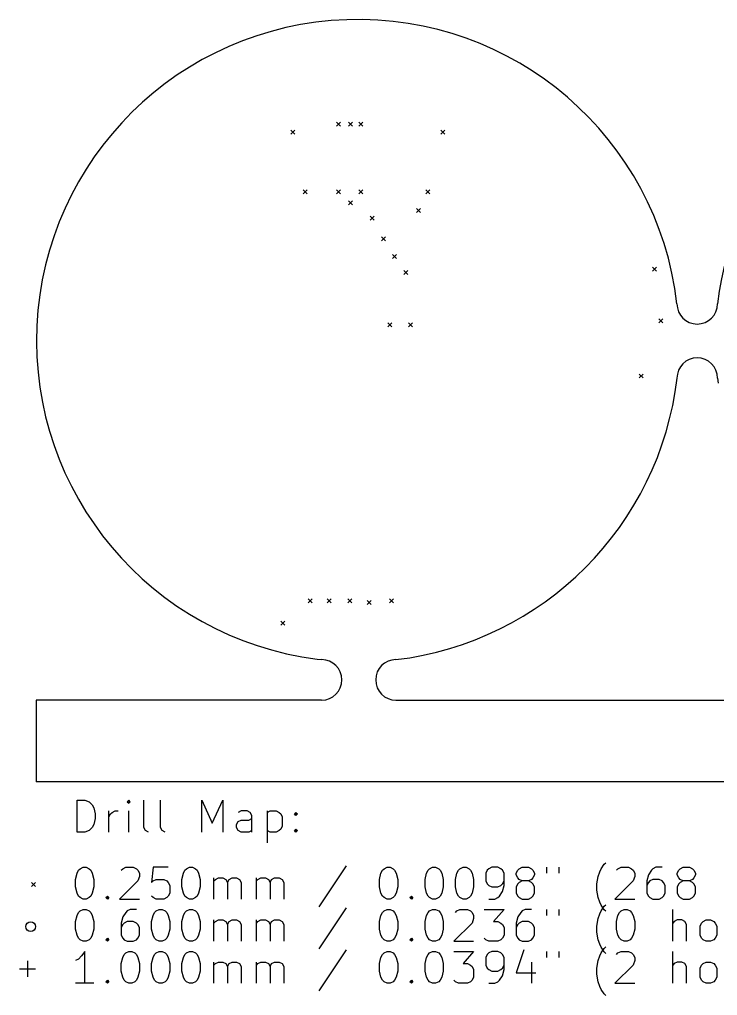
# Model space of a CAD drawing. Extents: x 370.8 to 454.7, y -358.8 to -297.6.
# Drawn here: x 370.8 to 414.5, y -358.8 to -297.6 of the extents above; entities that cross this region are included whole.
import ezdxf

# ---------------------------------------------------------------- set-up
doc = ezdxf.new("R2010")
doc.units = 0
doc.layers.add('BLACK', color=7, linetype='CONTINUOUS')

msp = doc.modelspace()

# ---------------------------------------------------------------- linework, layer by layer
at = {"layer": 'BLACK', "linetype": 'CONTINUOUS'}
for p, q in [((390.657075, -304.058434), (390.907075, -304.308434)), ((390.907075, -304.058434), (390.657075, -304.308434)), ((391.407075, -304.058434), (391.657075, -304.308434)), ((391.657075, -304.058434), (391.407075, -304.308434)), ((392.057075, -304.058434), (392.307075, -304.308434)), ((392.307075, -304.058434), (392.057075, -304.308434)), ((387.807075, -304.558434), (388.057075, -304.808434)), ((388.057075, -304.558434), (387.807075, -304.808434)), ((397.207075, -304.558434), (397.457075, -304.808434)), ((397.457075, -304.558434), (397.207075, -304.808434)), ((388.578807, -308.308434), (388.828807, -308.558434)), ((388.828807, -308.308434), (388.578807, -308.558434)), ((390.657075, -308.308434), (390.907075, -308.558434)), ((390.907075, -308.308434), (390.657075, -308.558434)), ((392.057075, -308.308434), (392.307075, -308.558434)), ((392.307075, -308.308434), (392.057075, -308.558434)), ((396.257075, -308.308434), (396.507075, -308.558434)), ((396.507075, -308.308434), (396.257075, -308.558434)), ((391.416635, -309.002434), (391.666635, -309.252434)), ((391.666635, -309.002434), (391.416635, -309.252434)), ((395.67615, -309.469873), (395.92615, -309.719873)), ((395.92615, -309.469873), (395.67615, -309.719873)), ((392.778807, -309.958434), (393.028807, -310.208434)), ((393.028807, -309.958434), (392.778807, -310.208434)), ((393.478806, -311.259356), (393.728806, -311.509356)), ((393.728806, -311.259356), (393.478806, -311.509356)), ((394.178806, -312.359356), (394.428806, -312.609356)), ((394.428806, -312.359356), (394.178806, -312.609356)), ((394.878806, -313.359356), (395.128806, -313.609356)), ((395.128806, -313.359356), (394.878806, -313.609356)), ((410.47615, -313.1567), (410.72615, -313.4067)), ((410.72615, -313.1567), (410.47615, -313.4067)), ((410.866602, -316.4067), (411.116602, -316.6567)), ((411.116602, -316.4067), (410.866602, -316.6567)), ((393.87615, -316.6567), (394.12615, -316.9067)), ((394.12615, -316.6567), (393.87615, -316.9067)), ((395.17615, -316.6567), (395.42615, -316.9067)), ((395.42615, -316.6567), (395.17615, -316.9067)), ((409.62615, -319.8567), (409.87615, -320.1067)), ((409.87615, -319.8567), (409.62615, -320.1067)), ((414.540209, -320.113434), (414.590277, -320.422321)), ((388.87615, -333.9567), (389.12615, -334.2067)), ((389.12615, -333.9567), (388.87615, -334.2067)), ((390.07615, -333.9567), (390.32615, -334.2067)), ((390.32615, -333.9567), (390.07615, -334.2067)), ((391.37615, -333.9567), (391.62615, -334.2067)), ((391.62615, -333.9567), (391.37615, -334.2067)), ((392.57615, -334.0567), (392.82615, -334.3067)), ((392.82615, -334.0567), (392.57615, -334.3067)), ((393.97615, -333.9567), (394.22615, -334.2067)), ((394.22615, -333.9567), (393.97615, -334.2067)), ((387.17615, -335.3567), (387.42615, -335.6067)), ((387.42615, -335.3567), (387.17615, -335.6067)), ((389.445766, -337.738242), (389.729216, -337.772488)), ((389.729216, -340.31061), (371.841635, -340.31061)), ((371.841635, -340.31061), (371.841635, -345.427434)), ((394.389216, -340.310609), (432.191617, -340.302455)), ((454.641635, -345.427434), (371.841635, -345.427434)), ((374.399403, -348.592272), (374.399403, -346.592272)), ((374.399403, -346.592272), (374.875593, -346.592272)), ((374.875593, -346.592272), (375.161308, -346.68751)), ((375.161308, -346.68751), (375.351784, -346.877986)), ((375.351784, -346.877986), (375.447022, -347.068462)), ((377.637498, -346.592272), (377.54226, -346.68751)), ((377.54226, -346.68751), (377.637498, -346.782748)), ((377.732736, -346.68751), (377.637498, -346.592272)), ((377.637498, -346.592272), (377.637498, -346.782748)), ((377.637498, -346.782748), (377.732736, -346.68751)), ((378.589879, -348.306557), (378.589879, -346.592272)), ((379.637498, -348.306557), (379.637498, -346.592272)), ((382.208927, -348.592272), (382.208927, -346.592272)), ((382.208927, -346.592272), (382.875594, -348.020843)), ((382.875594, -348.020843), (383.54226, -346.592272)), ((383.54226, -346.592272), (383.54226, -348.592272)), ((375.447022, -347.068462), (375.54226, -347.449414)), ((375.54226, -347.449414), (375.54226, -347.735129)), ((376.399403, -348.592272), (376.399403, -347.258938)), ((376.399403, -347.639891), (376.494641, -347.449414)), ((376.494641, -347.449414), (376.589879, -347.354176)), ((376.589879, -347.354176), (376.780355, -347.258938)), ((376.780355, -347.258938), (376.970832, -347.258938)), ((377.637498, -348.592272), (377.637498, -347.258938)), ((384.685117, -347.258938), (384.494641, -347.354176)), ((385.06607, -347.258938), (384.685117, -347.258938)), ((385.256546, -347.354176), (385.06607, -347.258938)), ((385.351784, -347.544653), (385.256546, -347.354176)), ((385.351784, -348.592272), (385.351784, -347.544653)), ((386.304165, -347.258938), (386.304165, -349.258938)), ((386.304165, -347.354176), (386.494641, -347.258938)), ((386.494641, -347.258938), (386.875594, -347.258938)), ((386.875594, -347.258938), (387.06607, -347.354176)), ((387.06607, -347.354176), (387.161308, -347.449414)), ((387.161308, -347.449414), (387.256546, -347.639891)), ((387.256546, -347.639891), (387.256546, -348.211319)), ((388.018451, -347.449414), (388.113689, -347.354176)), ((388.113689, -347.544653), (388.018451, -347.449414)), ((388.113689, -347.354176), (388.208927, -347.449414)), ((388.113689, -347.354176), (388.113689, -347.544653)), ((388.208927, -347.449414), (388.113689, -347.544653)), ((375.447022, -348.116081), (375.351784, -348.306557)), ((375.54226, -347.735129), (375.447022, -348.116081)), ((384.399403, -348.116081), (384.494641, -347.925605)), ((384.399403, -348.306557), (384.399403, -348.116081)), ((384.494641, -347.925605), (384.685117, -347.830367)), ((384.685117, -347.830367), (385.161308, -347.830367)), ((385.161308, -347.830367), (385.351784, -347.735129)), ((387.256546, -348.211319), (387.161308, -348.401795)), ((374.875593, -348.592272), (374.399403, -348.592272)), ((375.161308, -348.497034), (374.875593, -348.592272)), ((375.351784, -348.306557), (375.161308, -348.497034)), ((378.685117, -348.497034), (378.589879, -348.306557)), ((378.875593, -348.592272), (378.685117, -348.497034)), ((379.732736, -348.497034), (379.637498, -348.306557)), ((379.923212, -348.592272), (379.732736, -348.497034)), ((384.494641, -348.497034), (384.399403, -348.306557)), ((384.685117, -348.592272), (384.494641, -348.497034)), ((385.161308, -348.592272), (384.685117, -348.592272)), ((385.351784, -348.497034), (385.161308, -348.592272)), ((386.494641, -348.592272), (386.304165, -348.497034)), ((386.875594, -348.592272), (386.494641, -348.592272)), ((387.06607, -348.497034), (386.875594, -348.592272)), ((387.161308, -348.401795), (387.06607, -348.497034)), ((388.018451, -348.497034), (388.113689, -348.401795)), ((388.113689, -348.592272), (388.018451, -348.497034)), ((388.113689, -348.401795), (388.208927, -348.497034)), ((388.113689, -348.401795), (388.113689, -348.592272)), ((388.208927, -348.497034), (388.113689, -348.592272)), ((391.256547, -350.697034), (389.542262, -353.268462)), ((407.256549, -350.88751), (407.447025, -350.601795)), ((407.447025, -350.601795), (407.542264, -350.506557)), ((374.304165, -351.554176), (374.399403, -351.173224)), ((374.399403, -351.173224), (374.494641, -350.982748)), ((374.494641, -350.982748), (374.589879, -350.88751)), ((374.589879, -350.88751), (374.780355, -350.792272)), ((374.780355, -350.792272), (374.970832, -350.792272)), ((374.970832, -350.792272), (375.161308, -350.88751)), ((375.161308, -350.88751), (375.256546, -350.982748)), ((375.256546, -350.982748), (375.351784, -351.173224)), ((375.351784, -351.173224), (375.447022, -351.554176)), ((377.161308, -350.982748), (377.256546, -350.88751)), ((377.256546, -350.88751), (377.447022, -350.792272)), ((377.447022, -350.792272), (377.923213, -350.792272)), ((377.923213, -350.792272), (378.113689, -350.88751)), ((378.113689, -350.88751), (378.208927, -350.982748)), ((378.208927, -350.982748), (378.304165, -351.173224)), ((378.304165, -351.173224), (378.304165, -351.3637)), ((379.161308, -350.792272), (379.06607, -351.744653)), ((380.113689, -350.792272), (379.161308, -350.792272)), ((380.970832, -351.554176), (381.06607, -351.173224)), ((381.06607, -351.173224), (381.161308, -350.982748)), ((381.161308, -350.982748), (381.256546, -350.88751)), ((381.256546, -350.88751), (381.447022, -350.792272)), ((381.447022, -350.792272), (381.637499, -350.792272)), ((381.637499, -350.792272), (381.827975, -350.88751)), ((381.827975, -350.88751), (381.923213, -350.982748)), ((381.923213, -350.982748), (382.018451, -351.173224)), ((382.018451, -351.173224), (382.113689, -351.554176)), ((393.351786, -351.554176), (393.447024, -351.173224)), ((393.447024, -351.173224), (393.542262, -350.982748)), ((393.542262, -350.982748), (393.6375, -350.88751)), ((393.6375, -350.88751), (393.827976, -350.792272)), ((393.827976, -350.792272), (394.018453, -350.792272)), ((394.018453, -350.792272), (394.208929, -350.88751)), ((394.208929, -350.88751), (394.304167, -350.982748)), ((394.304167, -350.982748), (394.399405, -351.173224)), ((394.399405, -351.173224), (394.494643, -351.554176)), ((396.208929, -351.554176), (396.304167, -351.173224)), ((396.304167, -351.173224), (396.399405, -350.982748)), ((396.399405, -350.982748), (396.494643, -350.88751)), ((396.494643, -350.88751), (396.685119, -350.792272)), ((396.685119, -350.792272), (396.875596, -350.792272)), ((396.875596, -350.792272), (397.066072, -350.88751)), ((397.066072, -350.88751), (397.16131, -350.982748)), ((397.16131, -350.982748), (397.256548, -351.173224)), ((397.256548, -351.173224), (397.351786, -351.554176)), ((398.113691, -351.554176), (398.208929, -351.173224)), ((398.208929, -351.173224), (398.304167, -350.982748)), ((398.304167, -350.982748), (398.399405, -350.88751)), ((398.399405, -350.88751), (398.589881, -350.792272)), ((398.589881, -350.792272), (398.780358, -350.792272)), ((398.780358, -350.792272), (398.970834, -350.88751)), ((398.970834, -350.88751), (399.066072, -350.982748)), ((399.066072, -350.982748), (399.16131, -351.173224)), ((399.16131, -351.173224), (399.256548, -351.554176)), ((400.113691, -350.982748), (400.018453, -351.173224)), ((400.018453, -351.173224), (400.018453, -351.649414)), ((400.208929, -350.88751), (400.113691, -350.982748)), ((400.399405, -350.792272), (400.208929, -350.88751)), ((400.780358, -350.792272), (400.399405, -350.792272)), ((400.970834, -350.88751), (400.780358, -350.792272)), ((401.066072, -350.982748), (400.970834, -350.88751)), ((401.16131, -351.173224), (401.066072, -350.982748)), ((401.16131, -351.935129), (401.16131, -351.173224)), ((401.923215, -351.173224), (402.018453, -350.982748)), ((401.923215, -351.268462), (401.923215, -351.173224)), ((402.018453, -351.458938), (401.923215, -351.268462)), ((402.018453, -350.982748), (402.113691, -350.88751)), ((402.113691, -350.88751), (402.304167, -350.792272)), ((402.304167, -350.792272), (402.68512, -350.792272)), ((402.68512, -350.792272), (402.875596, -350.88751)), ((402.875596, -350.88751), (402.970834, -350.982748)), ((402.970834, -350.982748), (403.066072, -351.173224)), ((403.066072, -351.268462), (402.970834, -351.458938)), ((403.066072, -351.173224), (403.066072, -351.268462)), ((403.827977, -350.792272), (403.827977, -351.173224)), ((404.589882, -350.792272), (404.589882, -351.173224)), ((407.066073, -351.3637), (407.161311, -351.077986)), ((407.161311, -351.077986), (407.256549, -350.88751)), ((408.20893, -350.982748), (408.304168, -350.88751)), ((408.304168, -350.88751), (408.494644, -350.792272)), ((408.494644, -350.792272), (408.970835, -350.792272)), ((408.970835, -350.792272), (409.161311, -350.88751)), ((409.161311, -350.88751), (409.256549, -350.982748)), ((409.256549, -350.982748), (409.351787, -351.173224)), ((409.351787, -351.173224), (409.351787, -351.3637)), ((410.20893, -351.268462), (410.113692, -351.649414)), ((410.399406, -350.982748), (410.20893, -351.268462)), ((410.494644, -350.88751), (410.399406, -350.982748)), ((410.68512, -350.792272), (410.494644, -350.88751)), ((411.066073, -350.792272), (410.68512, -350.792272)), ((412.018454, -351.173224), (412.113692, -350.982748)), ((412.018454, -351.268462), (412.018454, -351.173224)), ((412.113692, -351.458938), (412.018454, -351.268462)), ((412.113692, -350.982748), (412.20893, -350.88751)), ((412.20893, -350.88751), (412.399406, -350.792272)), ((412.399406, -350.792272), (412.780359, -350.792272)), ((412.780359, -350.792272), (412.970835, -350.88751)), ((412.970835, -350.88751), (413.066073, -350.982748)), ((413.066073, -350.982748), (413.161311, -351.173224)), ((413.161311, -351.268462), (413.066073, -351.458938)), ((413.161311, -351.173224), (413.161311, -351.268462)), ((371.541635, -351.752434), (371.791635, -352.002434)), ((371.791635, -351.752434), (371.541635, -352.002434)), ((374.304165, -352.030367), (374.304165, -351.554176)), ((375.447022, -351.554176), (375.447022, -352.030367)), ((378.208927, -351.649414), (377.06607, -352.792272)), ((378.304165, -351.3637), (378.208927, -351.649414)), ((379.06607, -351.744653), (379.161308, -351.649414)), ((379.161308, -351.649414), (379.351784, -351.554176)), ((379.351784, -351.554176), (379.827975, -351.554176)), ((379.827975, -351.554176), (380.018451, -351.649414)), ((380.018451, -351.649414), (380.113689, -351.744653)), ((380.113689, -351.744653), (380.208927, -351.935129)), ((380.208927, -351.935129), (380.208927, -352.411319)), ((380.970832, -352.030367), (380.970832, -351.554176)), ((382.113689, -351.554176), (382.113689, -352.030367)), ((382.970832, -352.792272), (382.970832, -351.458938)), ((382.970832, -351.649414), (383.06607, -351.554176)), ((383.06607, -351.554176), (383.256546, -351.458938)), ((383.256546, -351.458938), (383.542261, -351.458938)), ((383.542261, -351.458938), (383.732737, -351.554176)), ((383.732737, -351.554176), (383.827975, -351.744653)), ((383.827975, -351.744653), (383.923213, -351.554176)), ((383.827975, -351.744653), (383.827975, -352.792272)), ((383.923213, -351.554176), (384.113689, -351.458938)), ((384.113689, -351.458938), (384.399403, -351.458938)), ((384.399403, -351.458938), (384.58988, -351.554176)), ((384.58988, -351.554176), (384.685118, -351.744653)), ((384.685118, -351.744653), (384.685118, -352.792272)), ((385.637499, -352.792272), (385.637499, -351.458938)), ((385.637499, -351.649414), (385.732737, -351.554176)), ((385.732737, -351.554176), (385.923213, -351.458938)), ((385.923213, -351.458938), (386.208928, -351.458938)), ((386.208928, -351.458938), (386.399404, -351.554176)), ((386.399404, -351.554176), (386.494642, -351.744653)), ((386.494642, -351.744653), (386.58988, -351.554176)), ((386.494642, -351.744653), (386.494642, -352.792272)), ((386.58988, -351.554176), (386.780356, -351.458938)), ((386.780356, -351.458938), (387.06607, -351.458938)), ((387.06607, -351.458938), (387.256547, -351.554176)), ((387.256547, -351.554176), (387.351785, -351.744653)), ((387.351785, -351.744653), (387.351785, -352.792272)), ((393.351786, -352.030367), (393.351786, -351.554176)), ((394.494643, -351.554176), (394.494643, -352.030367)), ((396.208929, -352.030367), (396.208929, -351.554176)), ((397.351786, -351.554176), (397.351786, -352.030367)), ((398.113691, -352.030367), (398.113691, -351.554176)), ((399.256548, -351.554176), (399.256548, -352.030367)), ((400.018453, -351.649414), (400.113691, -351.839891)), ((400.113691, -351.839891), (400.208929, -351.935129)), ((400.208929, -351.935129), (400.399405, -352.030367)), ((400.780358, -352.030367), (400.970834, -351.935129)), ((400.970834, -351.935129), (401.066072, -351.839891)), ((401.066072, -351.839891), (401.16131, -351.649414)), ((401.066072, -352.316081), (401.16131, -351.935129)), ((402.018453, -351.839891), (401.923215, -352.030367)), ((402.113691, -351.554176), (402.018453, -351.458938)), ((402.113691, -351.744653), (402.018453, -351.839891)), ((402.304167, -351.649414), (402.113691, -351.554176)), ((402.304167, -351.649414), (402.113691, -351.744653)), ((402.68512, -351.649414), (402.304167, -351.649414)), ((402.875596, -351.554176), (402.68512, -351.649414)), ((402.875596, -351.744653), (402.68512, -351.649414)), ((402.970834, -351.458938), (402.875596, -351.554176)), ((402.970834, -351.839891), (402.875596, -351.744653)), ((403.066072, -352.030367), (402.970834, -351.839891)), ((406.970835, -351.839891), (407.066073, -351.3637)), ((406.970835, -352.220843), (406.970835, -351.839891)), ((409.256549, -351.649414), (408.113692, -352.792272)), ((409.351787, -351.3637), (409.256549, -351.649414)), ((410.113692, -351.649414), (410.113692, -352.411319)), ((410.20893, -351.744653), (410.113692, -351.935129)), ((410.304168, -351.649414), (410.20893, -351.744653)), ((410.494644, -351.554176), (410.304168, -351.649414)), ((410.875597, -351.554176), (410.494644, -351.554176)), ((411.066073, -351.649414), (410.875597, -351.554176)), ((411.161311, -351.744653), (411.066073, -351.649414)), ((411.256549, -351.935129), (411.161311, -351.744653)), ((411.256549, -352.411319), (411.256549, -351.935129)), ((412.113692, -351.839891), (412.018454, -352.030367)), ((412.20893, -351.554176), (412.113692, -351.458938)), ((412.20893, -351.744653), (412.113692, -351.839891)), ((412.399406, -351.649414), (412.20893, -351.554176)), ((412.399406, -351.649414), (412.20893, -351.744653)), ((412.780359, -351.649414), (412.399406, -351.649414)), ((412.970835, -351.554176), (412.780359, -351.649414)), ((412.970835, -351.744653), (412.780359, -351.649414)), ((413.066073, -351.458938), (412.970835, -351.554176)), ((413.066073, -351.839891), (412.970835, -351.744653)), ((413.161311, -352.030367), (413.066073, -351.839891)), ((374.399403, -352.411319), (374.304165, -352.030367)), ((374.494641, -352.601795), (374.399403, -352.411319)), ((375.351784, -352.411319), (375.256546, -352.601795)), ((375.447022, -352.030367), (375.351784, -352.411319)), ((380.208927, -352.411319), (380.113689, -352.601795)), ((381.06607, -352.411319), (380.970832, -352.030367)), ((381.161308, -352.601795), (381.06607, -352.411319)), ((382.018451, -352.411319), (381.923213, -352.601795)), ((382.113689, -352.030367), (382.018451, -352.411319)), ((393.447024, -352.411319), (393.351786, -352.030367)), ((393.542262, -352.601795), (393.447024, -352.411319)), ((394.399405, -352.411319), (394.304167, -352.601795)), ((394.494643, -352.030367), (394.399405, -352.411319)), ((396.304167, -352.411319), (396.208929, -352.030367)), ((396.399405, -352.601795), (396.304167, -352.411319)), ((397.256548, -352.411319), (397.16131, -352.601795)), ((397.351786, -352.030367), (397.256548, -352.411319)), ((398.208929, -352.411319), (398.113691, -352.030367)), ((398.304167, -352.601795), (398.208929, -352.411319)), ((399.16131, -352.411319), (399.066072, -352.601795)), ((399.256548, -352.030367), (399.16131, -352.411319)), ((400.399405, -352.030367), (400.780358, -352.030367)), ((400.875596, -352.601795), (401.066072, -352.316081)), ((401.923215, -352.030367), (401.923215, -352.411319)), ((401.923215, -352.411319), (402.018453, -352.601795)), ((402.970834, -352.601795), (403.066072, -352.411319)), ((403.066072, -352.411319), (403.066072, -352.030367)), ((407.066073, -352.697034), (406.970835, -352.220843)), ((410.113692, -352.411319), (410.20893, -352.601795)), ((411.161311, -352.601795), (411.256549, -352.411319)), ((412.018454, -352.030367), (412.018454, -352.411319)), ((412.018454, -352.411319), (412.113692, -352.601795)), ((413.066073, -352.601795), (413.161311, -352.411319)), ((413.161311, -352.411319), (413.161311, -352.030367)), ((374.589879, -352.697034), (374.494641, -352.601795)), ((374.780355, -352.792272), (374.589879, -352.697034)), ((374.970832, -352.792272), (374.780355, -352.792272)), ((375.161308, -352.697034), (374.970832, -352.792272)), ((375.256546, -352.601795), (375.161308, -352.697034)), ((376.208927, -352.697034), (376.304165, -352.601795)), ((376.304165, -352.792272), (376.208927, -352.697034)), ((376.304165, -352.601795), (376.399403, -352.697034)), ((376.304165, -352.601795), (376.304165, -352.792272)), ((376.399403, -352.697034), (376.304165, -352.792272)), ((377.06607, -352.792272), (378.304165, -352.792272)), ((379.161308, -352.697034), (379.06607, -352.601795)), ((379.351784, -352.792272), (379.161308, -352.697034)), ((379.827975, -352.792272), (379.351784, -352.792272)), ((380.018451, -352.697034), (379.827975, -352.792272)), ((380.113689, -352.601795), (380.018451, -352.697034)), ((381.256546, -352.697034), (381.161308, -352.601795)), ((381.447022, -352.792272), (381.256546, -352.697034)), ((381.637499, -352.792272), (381.447022, -352.792272)), ((381.827975, -352.697034), (381.637499, -352.792272)), ((381.923213, -352.601795), (381.827975, -352.697034)), ((393.6375, -352.697034), (393.542262, -352.601795)), ((393.827976, -352.792272), (393.6375, -352.697034)), ((394.018453, -352.792272), (393.827976, -352.792272)), ((394.208929, -352.697034), (394.018453, -352.792272)), ((394.304167, -352.601795), (394.208929, -352.697034)), ((395.256548, -352.697034), (395.351786, -352.601795)), ((395.351786, -352.792272), (395.256548, -352.697034)), ((395.351786, -352.601795), (395.447024, -352.697034)), ((395.351786, -352.601795), (395.351786, -352.792272)), ((395.447024, -352.697034), (395.351786, -352.792272)), ((396.494643, -352.697034), (396.399405, -352.601795)), ((396.685119, -352.792272), (396.494643, -352.697034)), ((396.875596, -352.792272), (396.685119, -352.792272)), ((397.066072, -352.697034), (396.875596, -352.792272)), ((397.16131, -352.601795), (397.066072, -352.697034)), ((398.399405, -352.697034), (398.304167, -352.601795)), ((398.589881, -352.792272), (398.399405, -352.697034)), ((398.780358, -352.792272), (398.589881, -352.792272)), ((398.970834, -352.697034), (398.780358, -352.792272)), ((399.066072, -352.601795), (398.970834, -352.697034)), ((400.208929, -352.792272), (400.589881, -352.792272)), ((400.589881, -352.792272), (400.780358, -352.697034)), ((400.780358, -352.697034), (400.875596, -352.601795)), ((402.018453, -352.601795), (402.113691, -352.697034)), ((402.113691, -352.697034), (402.304167, -352.792272)), ((402.304167, -352.792272), (402.68512, -352.792272)), ((402.68512, -352.792272), (402.875596, -352.697034)), ((402.875596, -352.697034), (402.970834, -352.601795)), ((407.161311, -352.982748), (407.066073, -352.697034)), ((407.256549, -353.173224), (407.161311, -352.982748)), ((407.447025, -353.458938), (407.256549, -353.173224)), ((407.447025, -353.241795), (407.542264, -353.146557)), ((408.113692, -352.792272), (409.351787, -352.792272)), ((410.20893, -352.601795), (410.304168, -352.697034)), ((410.304168, -352.697034), (410.494644, -352.792272)), ((410.494644, -352.792272), (410.875597, -352.792272)), ((410.875597, -352.792272), (411.066073, -352.697034)), ((411.066073, -352.697034), (411.161311, -352.601795)), ((412.113692, -352.601795), (412.20893, -352.697034)), ((412.20893, -352.697034), (412.399406, -352.792272)), ((412.399406, -352.792272), (412.780359, -352.792272)), ((412.780359, -352.792272), (412.970835, -352.697034)), ((412.970835, -352.697034), (413.066073, -352.601795)), ((374.399403, -353.813224), (374.494641, -353.622748)), ((374.494641, -353.622748), (374.589879, -353.52751)), ((374.589879, -353.52751), (374.780355, -353.432272)), ((374.780355, -353.432272), (374.970832, -353.432272)), ((374.970832, -353.432272), (375.161308, -353.52751)), ((375.161308, -353.52751), (375.256546, -353.622748)), ((375.256546, -353.622748), (375.351784, -353.813224)), ((377.447022, -353.622748), (377.256546, -353.908462)), ((377.54226, -353.52751), (377.447022, -353.622748)), ((377.732736, -353.432272), (377.54226, -353.52751)), ((378.113689, -353.432272), (377.732736, -353.432272)), ((379.161308, -353.813224), (379.256546, -353.622748)), ((379.256546, -353.622748), (379.351784, -353.52751)), ((379.351784, -353.52751), (379.54226, -353.432272)), ((379.54226, -353.432272), (379.732737, -353.432272)), ((379.732737, -353.432272), (379.923213, -353.52751)), ((379.923213, -353.52751), (380.018451, -353.622748)), ((380.018451, -353.622748), (380.113689, -353.813224)), ((381.06607, -353.813224), (381.161308, -353.622748)), ((381.161308, -353.622748), (381.256546, -353.52751)), ((381.256546, -353.52751), (381.447022, -353.432272)), ((381.447022, -353.432272), (381.637499, -353.432272)), ((381.637499, -353.432272), (381.827975, -353.52751)), ((381.827975, -353.52751), (381.923213, -353.622748)), ((381.923213, -353.622748), (382.018451, -353.813224)), ((391.256547, -353.337034), (389.542262, -355.908462)), ((393.447024, -353.813224), (393.542262, -353.622748)), ((393.542262, -353.622748), (393.6375, -353.52751)), ((393.6375, -353.52751), (393.827976, -353.432272)), ((393.827976, -353.432272), (394.018453, -353.432272)), ((394.018453, -353.432272), (394.208929, -353.52751)), ((394.208929, -353.52751), (394.304167, -353.622748)), ((394.304167, -353.622748), (394.399405, -353.813224)), ((396.304167, -353.813224), (396.399405, -353.622748)), ((396.399405, -353.622748), (396.494643, -353.52751)), ((396.494643, -353.52751), (396.685119, -353.432272)), ((396.685119, -353.432272), (396.875596, -353.432272)), ((396.875596, -353.432272), (397.066072, -353.52751)), ((397.066072, -353.52751), (397.16131, -353.622748)), ((397.16131, -353.622748), (397.256548, -353.813224)), ((398.113691, -353.622748), (398.208929, -353.52751)), ((398.208929, -353.52751), (398.399405, -353.432272)), ((398.399405, -353.432272), (398.875596, -353.432272)), ((398.875596, -353.432272), (399.066072, -353.52751)), ((399.066072, -353.52751), (399.16131, -353.622748)), ((399.16131, -353.622748), (399.256548, -353.813224)), ((399.923215, -353.432272), (401.16131, -353.432272)), ((401.16131, -353.432272), (400.494643, -354.194176)), ((402.208929, -353.622748), (402.018453, -353.908462)), ((402.304167, -353.52751), (402.208929, -353.622748)), ((402.494643, -353.432272), (402.304167, -353.52751)), ((402.875596, -353.432272), (402.494643, -353.432272)), ((403.827977, -353.432272), (403.827977, -353.813224)), ((404.589882, -353.432272), (404.589882, -353.813224)), ((407.066073, -354.0037), (407.161311, -353.717986)), ((407.161311, -353.717986), (407.256549, -353.52751)), ((407.256549, -353.52751), (407.447025, -353.241795)), ((407.542264, -353.554176), (407.447025, -353.458938)), ((408.304168, -353.813224), (408.399406, -353.622748)), ((408.399406, -353.622748), (408.494644, -353.52751)), ((408.494644, -353.52751), (408.68512, -353.432272)), ((408.68512, -353.432272), (408.875597, -353.432272)), ((408.875597, -353.432272), (409.066073, -353.52751)), ((409.066073, -353.52751), (409.161311, -353.622748)), ((409.161311, -353.622748), (409.256549, -353.813224)), ((411.73274, -355.432272), (411.73274, -353.432272)), ((374.304165, -354.194176), (374.399403, -353.813224)), ((374.304165, -354.670367), (374.304165, -354.194176)), ((375.351784, -353.813224), (375.447022, -354.194176)), ((375.447022, -354.194176), (375.447022, -354.670367)), ((377.256546, -353.908462), (377.161308, -354.289414)), ((377.161308, -354.289414), (377.161308, -355.051319)), ((377.256546, -354.384653), (377.161308, -354.575129)), ((377.351784, -354.289414), (377.256546, -354.384653)), ((377.54226, -354.194176), (377.351784, -354.289414)), ((377.923213, -354.194176), (377.54226, -354.194176)), ((378.113689, -354.289414), (377.923213, -354.194176)), ((378.208927, -354.384653), (378.113689, -354.289414)), ((378.304165, -354.575129), (378.208927, -354.384653)), ((379.06607, -354.194176), (379.161308, -353.813224)), ((379.06607, -354.670367), (379.06607, -354.194176)), ((380.113689, -353.813224), (380.208927, -354.194176)), ((380.208927, -354.194176), (380.208927, -354.670367)), ((380.970832, -354.194176), (381.06607, -353.813224)), ((380.970832, -354.670367), (380.970832, -354.194176)), ((382.018451, -353.813224), (382.113689, -354.194176)), ((382.113689, -354.194176), (382.113689, -354.670367)), ((382.970832, -355.432272), (382.970832, -354.098938)), ((382.970832, -354.289414), (383.06607, -354.194176)), ((383.06607, -354.194176), (383.256546, -354.098938)), ((383.256546, -354.098938), (383.542261, -354.098938)), ((383.542261, -354.098938), (383.732737, -354.194176)), ((383.732737, -354.194176), (383.827975, -354.384653)), ((383.827975, -354.384653), (383.923213, -354.194176)), ((383.827975, -354.384653), (383.827975, -355.432272)), ((383.923213, -354.194176), (384.113689, -354.098938)), ((384.113689, -354.098938), (384.399403, -354.098938)), ((384.399403, -354.098938), (384.58988, -354.194176)), ((384.58988, -354.194176), (384.685118, -354.384653)), ((384.685118, -354.384653), (384.685118, -355.432272)), ((385.637499, -355.432272), (385.637499, -354.098938)), ((385.637499, -354.289414), (385.732737, -354.194176)), ((385.732737, -354.194176), (385.923213, -354.098938)), ((385.923213, -354.098938), (386.208928, -354.098938)), ((386.208928, -354.098938), (386.399404, -354.194176)), ((386.399404, -354.194176), (386.494642, -354.384653)), ((386.494642, -354.384653), (386.58988, -354.194176)), ((386.494642, -354.384653), (386.494642, -355.432272)), ((386.58988, -354.194176), (386.780356, -354.098938)), ((386.780356, -354.098938), (387.06607, -354.098938)), ((387.06607, -354.098938), (387.256547, -354.194176)), ((387.256547, -354.194176), (387.351785, -354.384653)), ((387.351785, -354.384653), (387.351785, -355.432272)), ((393.351786, -354.194176), (393.447024, -353.813224)), ((393.351786, -354.670367), (393.351786, -354.194176)), ((394.399405, -353.813224), (394.494643, -354.194176)), ((394.494643, -354.194176), (394.494643, -354.670367)), ((396.208929, -354.194176), (396.304167, -353.813224)), ((396.208929, -354.670367), (396.208929, -354.194176)), ((397.256548, -353.813224), (397.351786, -354.194176)), ((397.351786, -354.194176), (397.351786, -354.670367)), ((399.16131, -354.289414), (398.018453, -355.432272)), ((399.256548, -354.0037), (399.16131, -354.289414)), ((399.256548, -353.813224), (399.256548, -354.0037)), ((400.494643, -354.194176), (400.780358, -354.194176)), ((400.780358, -354.194176), (400.970834, -354.289414)), ((400.970834, -354.289414), (401.066072, -354.384653)), ((401.066072, -354.384653), (401.16131, -354.575129)), ((402.018453, -353.908462), (401.923215, -354.289414)), ((401.923215, -354.289414), (401.923215, -355.051319)), ((402.018453, -354.384653), (401.923215, -354.575129)), ((402.113691, -354.289414), (402.018453, -354.384653)), ((402.304167, -354.194176), (402.113691, -354.289414)), ((402.68512, -354.194176), (402.304167, -354.194176)), ((402.875596, -354.289414), (402.68512, -354.194176)), ((402.970834, -354.384653), (402.875596, -354.289414)), ((403.066072, -354.575129), (402.970834, -354.384653)), ((406.970835, -354.479891), (407.066073, -354.0037)), ((408.20893, -354.194176), (408.304168, -353.813224)), ((408.20893, -354.670367), (408.20893, -354.194176)), ((409.256549, -353.813224), (409.351787, -354.194176)), ((409.351787, -354.194176), (409.351787, -354.670367)), ((411.827978, -354.194176), (411.73274, -354.289414)), ((412.018454, -354.098938), (411.827978, -354.194176)), ((412.304169, -354.098938), (412.018454, -354.098938)), ((412.494645, -354.194176), (412.304169, -354.098938)), ((412.589883, -354.384653), (412.494645, -354.194176)), ((412.589883, -355.432272), (412.589883, -354.384653)), ((413.447026, -354.479891), (413.542264, -354.289414)), ((413.542264, -354.289414), (413.637502, -354.194176)), ((413.637502, -354.194176), (413.827978, -354.098938)), ((413.827978, -354.098938), (414.113693, -354.098938)), ((414.113693, -354.098938), (414.304169, -354.194176)), ((414.304169, -354.194176), (414.399407, -354.289414)), ((414.399407, -354.289414), (414.494645, -354.479891)), ((374.399403, -355.051319), (374.304165, -354.670367)), ((375.447022, -354.670367), (375.351784, -355.051319)), ((378.304165, -355.051319), (378.304165, -354.575129)), ((379.161308, -355.051319), (379.06607, -354.670367)), ((380.208927, -354.670367), (380.113689, -355.051319)), ((381.06607, -355.051319), (380.970832, -354.670367)), ((382.113689, -354.670367), (382.018451, -355.051319)), ((393.447024, -355.051319), (393.351786, -354.670367)), ((394.494643, -354.670367), (394.399405, -355.051319)), ((396.304167, -355.051319), (396.208929, -354.670367)), ((397.351786, -354.670367), (397.256548, -355.051319)), ((401.16131, -354.575129), (401.16131, -355.051319)), ((403.066072, -355.051319), (403.066072, -354.575129)), ((406.970835, -354.860843), (406.970835, -354.479891)), ((407.066073, -355.337034), (406.970835, -354.860843)), ((408.304168, -355.051319), (408.20893, -354.670367)), ((409.351787, -354.670367), (409.256549, -355.051319)), ((413.447026, -355.051319), (413.447026, -354.479891)), ((414.494645, -354.479891), (414.494645, -355.051319)), ((374.494641, -355.241795), (374.399403, -355.051319)), ((374.589879, -355.337034), (374.494641, -355.241795)), ((374.780355, -355.432272), (374.589879, -355.337034)), ((374.970832, -355.432272), (374.780355, -355.432272)), ((375.161308, -355.337034), (374.970832, -355.432272)), ((375.256546, -355.241795), (375.161308, -355.337034)), ((375.351784, -355.051319), (375.256546, -355.241795)), ((376.208927, -355.337034), (376.304165, -355.241795)), ((376.304165, -355.432272), (376.208927, -355.337034)), ((376.304165, -355.241795), (376.399403, -355.337034)), ((376.304165, -355.241795), (376.304165, -355.432272)), ((376.399403, -355.337034), (376.304165, -355.432272)), ((377.161308, -355.051319), (377.256546, -355.241795)), ((377.256546, -355.241795), (377.351784, -355.337034)), ((377.351784, -355.337034), (377.54226, -355.432272)), ((377.54226, -355.432272), (377.923213, -355.432272)), ((377.923213, -355.432272), (378.113689, -355.337034)), ((378.113689, -355.337034), (378.208927, -355.241795)), ((378.208927, -355.241795), (378.304165, -355.051319)), ((379.256546, -355.241795), (379.161308, -355.051319)), ((379.351784, -355.337034), (379.256546, -355.241795)), ((379.54226, -355.432272), (379.351784, -355.337034)), ((379.732737, -355.432272), (379.54226, -355.432272)), ((379.923213, -355.337034), (379.732737, -355.432272)), ((380.018451, -355.241795), (379.923213, -355.337034)), ((380.113689, -355.051319), (380.018451, -355.241795)), ((381.161308, -355.241795), (381.06607, -355.051319)), ((381.256546, -355.337034), (381.161308, -355.241795)), ((381.447022, -355.432272), (381.256546, -355.337034)), ((381.637499, -355.432272), (381.447022, -355.432272)), ((381.827975, -355.337034), (381.637499, -355.432272)), ((381.923213, -355.241795), (381.827975, -355.337034)), ((382.018451, -355.051319), (381.923213, -355.241795)), ((393.542262, -355.241795), (393.447024, -355.051319)), ((393.6375, -355.337034), (393.542262, -355.241795)), ((393.827976, -355.432272), (393.6375, -355.337034)), ((394.018453, -355.432272), (393.827976, -355.432272)), ((394.208929, -355.337034), (394.018453, -355.432272)), ((394.304167, -355.241795), (394.208929, -355.337034)), ((394.399405, -355.051319), (394.304167, -355.241795)), ((395.256548, -355.337034), (395.351786, -355.241795)), ((395.351786, -355.432272), (395.256548, -355.337034)), ((395.351786, -355.241795), (395.447024, -355.337034)), ((395.351786, -355.241795), (395.351786, -355.432272)), ((395.447024, -355.337034), (395.351786, -355.432272)), ((396.399405, -355.241795), (396.304167, -355.051319)), ((396.494643, -355.337034), (396.399405, -355.241795)), ((396.685119, -355.432272), (396.494643, -355.337034)), ((396.875596, -355.432272), (396.685119, -355.432272)), ((397.066072, -355.337034), (396.875596, -355.432272)), ((397.16131, -355.241795), (397.066072, -355.337034)), ((397.256548, -355.051319), (397.16131, -355.241795)), ((398.018453, -355.432272), (399.256548, -355.432272)), ((400.018453, -355.337034), (399.923215, -355.241795)), ((400.208929, -355.432272), (400.018453, -355.337034)), ((400.780358, -355.432272), (400.208929, -355.432272)), ((400.970834, -355.337034), (400.780358, -355.432272)), ((401.066072, -355.241795), (400.970834, -355.337034)), ((401.16131, -355.051319), (401.066072, -355.241795)), ((401.923215, -355.051319), (402.018453, -355.241795)), ((402.018453, -355.241795), (402.113691, -355.337034)), ((402.113691, -355.337034), (402.304167, -355.432272)), ((402.304167, -355.432272), (402.68512, -355.432272)), ((402.68512, -355.432272), (402.875596, -355.337034)), ((402.875596, -355.337034), (402.970834, -355.241795)), ((402.970834, -355.241795), (403.066072, -355.051319)), ((407.161311, -355.622748), (407.066073, -355.337034)), ((407.256549, -355.813224), (407.161311, -355.622748)), ((408.399406, -355.241795), (408.304168, -355.051319)), ((408.494644, -355.337034), (408.399406, -355.241795)), ((408.68512, -355.432272), (408.494644, -355.337034)), ((408.875597, -355.432272), (408.68512, -355.432272)), ((409.066073, -355.337034), (408.875597, -355.432272)), ((409.161311, -355.241795), (409.066073, -355.337034)), ((409.256549, -355.051319), (409.161311, -355.241795)), ((413.542264, -355.241795), (413.447026, -355.051319)), ((413.637502, -355.337034), (413.542264, -355.241795)), ((413.827978, -355.432272), (413.637502, -355.337034)), ((414.113693, -355.432272), (413.827978, -355.432272)), ((414.304169, -355.337034), (414.113693, -355.432272)), ((414.399407, -355.241795), (414.304169, -355.337034)), ((414.494645, -355.051319), (414.399407, -355.241795)), ((374.875593, -356.072272), (374.685117, -356.357986)), ((374.875593, -358.072272), (374.875593, -356.072272)), ((377.351784, -356.262748), (377.447022, -356.16751)), ((377.447022, -356.16751), (377.637498, -356.072272)), ((377.637498, -356.072272), (377.827975, -356.072272)), ((377.827975, -356.072272), (378.018451, -356.16751)), ((378.018451, -356.16751), (378.113689, -356.262748)), ((379.256546, -356.262748), (379.351784, -356.16751)), ((379.351784, -356.16751), (379.54226, -356.072272)), ((379.54226, -356.072272), (379.732737, -356.072272)), ((379.732737, -356.072272), (379.923213, -356.16751)), ((379.923213, -356.16751), (380.018451, -356.262748)), ((381.161308, -356.262748), (381.256546, -356.16751)), ((381.256546, -356.16751), (381.447022, -356.072272)), ((381.447022, -356.072272), (381.637499, -356.072272)), ((381.637499, -356.072272), (381.827975, -356.16751)), ((381.827975, -356.16751), (381.923213, -356.262748)), ((391.256547, -355.977034), (389.542262, -358.548462)), ((393.542262, -356.262748), (393.6375, -356.16751)), ((393.6375, -356.16751), (393.827976, -356.072272)), ((393.827976, -356.072272), (394.018453, -356.072272)), ((394.018453, -356.072272), (394.208929, -356.16751)), ((394.208929, -356.16751), (394.304167, -356.262748)), ((396.399405, -356.262748), (396.494643, -356.16751)), ((396.494643, -356.16751), (396.685119, -356.072272)), ((396.685119, -356.072272), (396.875596, -356.072272)), ((396.875596, -356.072272), (397.066072, -356.16751)), ((397.066072, -356.16751), (397.16131, -356.262748)), ((398.018453, -356.072272), (399.256548, -356.072272)), ((399.256548, -356.072272), (398.589881, -356.834176)), ((400.208929, -356.16751), (400.113691, -356.262748)), ((400.399405, -356.072272), (400.208929, -356.16751)), ((400.780358, -356.072272), (400.399405, -356.072272)), ((400.970834, -356.16751), (400.780358, -356.072272)), ((401.066072, -356.262748), (400.970834, -356.16751)), ((402.399405, -355.977034), (401.923215, -357.405605)), ((403.827977, -356.072272), (403.827977, -356.453224)), ((404.589882, -356.072272), (404.589882, -356.453224)), ((407.161311, -356.357986), (407.256549, -356.16751)), ((407.447025, -356.098938), (407.256549, -355.813224)), ((407.256549, -356.16751), (407.447025, -355.881795)), ((407.447025, -355.881795), (407.542264, -355.786557)), ((407.542264, -356.194176), (407.447025, -356.098938)), ((408.20893, -356.262748), (408.304168, -356.16751)), ((408.304168, -356.16751), (408.494644, -356.072272)), ((408.494644, -356.072272), (408.970835, -356.072272)), ((408.970835, -356.072272), (409.161311, -356.16751)), ((409.161311, -356.16751), (409.256549, -356.262748)), ((411.73274, -358.072272), (411.73274, -356.072272)), ((371.291635, -356.657434), (371.291635, -357.657434)), ((374.494641, -356.548462), (374.304165, -356.6437)), ((374.685117, -356.357986), (374.494641, -356.548462)), ((377.161308, -356.834176), (377.256546, -356.453224)), ((377.161308, -357.310367), (377.161308, -356.834176)), ((377.256546, -356.453224), (377.351784, -356.262748)), ((378.113689, -356.262748), (378.208927, -356.453224)), ((378.208927, -356.453224), (378.304165, -356.834176)), ((378.304165, -356.834176), (378.304165, -357.310367)), ((379.06607, -356.834176), (379.161308, -356.453224)), ((379.06607, -357.310367), (379.06607, -356.834176)), ((379.161308, -356.453224), (379.256546, -356.262748)), ((380.018451, -356.262748), (380.113689, -356.453224)), ((380.113689, -356.453224), (380.208927, -356.834176)), ((380.208927, -356.834176), (380.208927, -357.310367)), ((380.970832, -356.834176), (381.06607, -356.453224)), ((380.970832, -357.310367), (380.970832, -356.834176)), ((381.06607, -356.453224), (381.161308, -356.262748)), ((381.923213, -356.262748), (382.018451, -356.453224)), ((382.018451, -356.453224), (382.113689, -356.834176)), ((382.113689, -356.834176), (382.113689, -357.310367)), ((382.970832, -358.072272), (382.970832, -356.738938)), ((382.970832, -356.929414), (383.06607, -356.834176)), ((383.06607, -356.834176), (383.256546, -356.738938)), ((383.256546, -356.738938), (383.542261, -356.738938)), ((383.542261, -356.738938), (383.732737, -356.834176)), ((383.732737, -356.834176), (383.827975, -357.024653)), ((383.827975, -357.024653), (383.923213, -356.834176)), ((383.923213, -356.834176), (384.113689, -356.738938)), ((384.113689, -356.738938), (384.399403, -356.738938)), ((384.399403, -356.738938), (384.58988, -356.834176)), ((384.58988, -356.834176), (384.685118, -357.024653)), ((385.637499, -358.072272), (385.637499, -356.738938)), ((385.637499, -356.929414), (385.732737, -356.834176)), ((385.732737, -356.834176), (385.923213, -356.738938)), ((385.923213, -356.738938), (386.208928, -356.738938)), ((386.208928, -356.738938), (386.399404, -356.834176)), ((386.399404, -356.834176), (386.494642, -357.024653)), ((386.494642, -357.024653), (386.58988, -356.834176)), ((386.58988, -356.834176), (386.780356, -356.738938)), ((386.780356, -356.738938), (387.06607, -356.738938)), ((387.06607, -356.738938), (387.256547, -356.834176)), ((387.256547, -356.834176), (387.351785, -357.024653)), ((393.351786, -356.834176), (393.447024, -356.453224)), ((393.351786, -357.310367), (393.351786, -356.834176)), ((393.447024, -356.453224), (393.542262, -356.262748)), ((394.304167, -356.262748), (394.399405, -356.453224)), ((394.399405, -356.453224), (394.494643, -356.834176)), ((394.494643, -356.834176), (394.494643, -357.310367)), ((396.208929, -356.834176), (396.304167, -356.453224)), ((396.208929, -357.310367), (396.208929, -356.834176)), ((396.304167, -356.453224), (396.399405, -356.262748)), ((397.16131, -356.262748), (397.256548, -356.453224)), ((397.256548, -356.453224), (397.351786, -356.834176)), ((397.351786, -356.834176), (397.351786, -357.310367)), ((398.589881, -356.834176), (398.875596, -356.834176)), ((398.875596, -356.834176), (399.066072, -356.929414)), ((400.113691, -356.262748), (400.018453, -356.453224)), ((400.018453, -356.453224), (400.018453, -356.929414)), ((401.16131, -356.453224), (401.066072, -356.262748)), ((401.16131, -357.215129), (401.16131, -356.453224)), ((402.875596, -356.738938), (402.875596, -358.072272)), ((406.970835, -357.119891), (407.066073, -356.6437)), ((407.066073, -356.6437), (407.161311, -356.357986)), ((409.256549, -356.262748), (409.351787, -356.453224)), ((409.351787, -356.6437), (409.256549, -356.929414)), ((409.351787, -356.453224), (409.351787, -356.6437)), ((411.827978, -356.834176), (411.73274, -356.929414)), ((412.018454, -356.738938), (411.827978, -356.834176)), ((412.304169, -356.738938), (412.018454, -356.738938)), ((412.494645, -356.834176), (412.304169, -356.738938)), ((412.589883, -357.024653), (412.494645, -356.834176)), ((413.542264, -356.929414), (413.637502, -356.834176)), ((413.637502, -356.834176), (413.827978, -356.738938)), ((413.827978, -356.738938), (414.113693, -356.738938)), ((414.113693, -356.738938), (414.304169, -356.834176)), ((414.304169, -356.834176), (414.399407, -356.929414)), ((370.791635, -357.157434), (371.791635, -357.157434)), ((377.256546, -357.691319), (377.161308, -357.310367)), ((378.304165, -357.310367), (378.208927, -357.691319)), ((379.161308, -357.691319), (379.06607, -357.310367)), ((380.208927, -357.310367), (380.113689, -357.691319)), ((381.06607, -357.691319), (380.970832, -357.310367)), ((382.113689, -357.310367), (382.018451, -357.691319)), ((383.827975, -357.024653), (383.827975, -358.072272)), ((384.685118, -357.024653), (384.685118, -358.072272)), ((386.494642, -357.024653), (386.494642, -358.072272)), ((387.351785, -357.024653), (387.351785, -358.072272)), ((393.447024, -357.691319), (393.351786, -357.310367)), ((394.494643, -357.310367), (394.399405, -357.691319)), ((396.304167, -357.691319), (396.208929, -357.310367)), ((397.351786, -357.310367), (397.256548, -357.691319)), ((399.066072, -356.929414), (399.16131, -357.024653)), ((399.16131, -357.024653), (399.256548, -357.215129)), ((399.256548, -357.215129), (399.256548, -357.691319)), ((400.018453, -356.929414), (400.113691, -357.119891)), ((400.113691, -357.119891), (400.208929, -357.215129)), ((400.208929, -357.215129), (400.399405, -357.310367)), ((400.399405, -357.310367), (400.780358, -357.310367)), ((400.780358, -357.310367), (400.970834, -357.215129)), ((400.970834, -357.215129), (401.066072, -357.119891)), ((401.066072, -357.119891), (401.16131, -356.929414)), ((401.066072, -357.596081), (401.16131, -357.215129)), ((401.923215, -357.405605), (403.16131, -357.405605)), ((406.970835, -357.500843), (406.970835, -357.119891)), ((409.256549, -356.929414), (408.113692, -358.072272)), ((412.589883, -358.072272), (412.589883, -357.024653)), ((413.447026, -357.119891), (413.542264, -356.929414)), ((413.447026, -357.691319), (413.447026, -357.119891)), ((414.399407, -356.929414), (414.494645, -357.119891)), ((414.494645, -357.119891), (414.494645, -357.691319)), ((375.447022, -358.072272), (374.304165, -358.072272)), ((376.208927, -357.977034), (376.304165, -357.881795)), ((376.304165, -358.072272), (376.208927, -357.977034)), ((376.304165, -357.881795), (376.399403, -357.977034)), ((376.304165, -357.881795), (376.304165, -358.072272)), ((376.399403, -357.977034), (376.304165, -358.072272)), ((377.351784, -357.881795), (377.256546, -357.691319)), ((377.447022, -357.977034), (377.351784, -357.881795)), ((377.637498, -358.072272), (377.447022, -357.977034)), ((377.827975, -358.072272), (377.637498, -358.072272)), ((378.018451, -357.977034), (377.827975, -358.072272)), ((378.113689, -357.881795), (378.018451, -357.977034)), ((378.208927, -357.691319), (378.113689, -357.881795)), ((379.256546, -357.881795), (379.161308, -357.691319)), ((379.351784, -357.977034), (379.256546, -357.881795)), ((379.54226, -358.072272), (379.351784, -357.977034)), ((379.732737, -358.072272), (379.54226, -358.072272)), ((379.923213, -357.977034), (379.732737, -358.072272)), ((380.018451, -357.881795), (379.923213, -357.977034)), ((380.113689, -357.691319), (380.018451, -357.881795)), ((381.161308, -357.881795), (381.06607, -357.691319)), ((381.256546, -357.977034), (381.161308, -357.881795)), ((381.447022, -358.072272), (381.256546, -357.977034)), ((381.637499, -358.072272), (381.447022, -358.072272)), ((381.827975, -357.977034), (381.637499, -358.072272)), ((381.923213, -357.881795), (381.827975, -357.977034)), ((382.018451, -357.691319), (381.923213, -357.881795)), ((393.542262, -357.881795), (393.447024, -357.691319)), ((393.6375, -357.977034), (393.542262, -357.881795)), ((393.827976, -358.072272), (393.6375, -357.977034)), ((394.018453, -358.072272), (393.827976, -358.072272)), ((394.208929, -357.977034), (394.018453, -358.072272)), ((394.304167, -357.881795), (394.208929, -357.977034)), ((394.399405, -357.691319), (394.304167, -357.881795)), ((395.256548, -357.977034), (395.351786, -357.881795)), ((395.351786, -358.072272), (395.256548, -357.977034)), ((395.351786, -357.881795), (395.447024, -357.977034)), ((395.351786, -357.881795), (395.351786, -358.072272)), ((395.447024, -357.977034), (395.351786, -358.072272)), ((396.399405, -357.881795), (396.304167, -357.691319)), ((396.494643, -357.977034), (396.399405, -357.881795)), ((396.685119, -358.072272), (396.494643, -357.977034)), ((396.875596, -358.072272), (396.685119, -358.072272)), ((397.066072, -357.977034), (396.875596, -358.072272)), ((397.16131, -357.881795), (397.066072, -357.977034)), ((397.256548, -357.691319), (397.16131, -357.881795)), ((398.113691, -357.977034), (398.018453, -357.881795)), ((398.304167, -358.072272), (398.113691, -357.977034)), ((398.875596, -358.072272), (398.304167, -358.072272)), ((399.066072, -357.977034), (398.875596, -358.072272)), ((399.16131, -357.881795), (399.066072, -357.977034)), ((399.256548, -357.691319), (399.16131, -357.881795)), ((400.208929, -358.072272), (400.589881, -358.072272)), ((400.589881, -358.072272), (400.780358, -357.977034)), ((400.780358, -357.977034), (400.875596, -357.881795)), ((400.875596, -357.881795), (401.066072, -357.596081)), ((407.066073, -357.977034), (406.970835, -357.500843)), ((407.161311, -358.262748), (407.066073, -357.977034)), ((408.113692, -358.072272), (409.351787, -358.072272)), ((413.542264, -357.881795), (413.447026, -357.691319)), ((413.637502, -357.977034), (413.542264, -357.881795)), ((413.827978, -358.072272), (413.637502, -357.977034)), ((414.113693, -358.072272), (413.827978, -358.072272)), ((414.304169, -357.977034), (414.113693, -358.072272)), ((414.399407, -357.881795), (414.304169, -357.977034)), ((414.494645, -357.691319), (414.399407, -357.881795)), ((407.256549, -358.453224), (407.161311, -358.262748)), ((407.447025, -358.738938), (407.256549, -358.453224)), ((407.542264, -358.834176), (407.447025, -358.738938))]:
    msp.add_line(p, q, dxfattribs=at)
at = {"layer": 'BLACK'}
msp.add_circle((371.491635, -354.517434), 0.3, dxfattribs=at)
for centre, radius, start, end in [((391.99508, -317.76232), 20.137937, -353.41635417, -97.27273634), ((434.5321, -317.7834), 20.127207, 102.94489234, 173.35242115), ((413.270209, -315.453434), 1.27, -180, 0), ((413.270209, -320.113434), 1.27, 0, 180), ((391.9951, -317.7623), 20.151036, -83.17665265, -6.70303401), ((389.729216, -339.04061), 1.27, -90, 90), ((394.389216, -339.04061), 1.27, -270, -90)]:
    msp.add_arc(centre, radius, start, end, dxfattribs=at)

doc.saveas('drawing.dxf')
